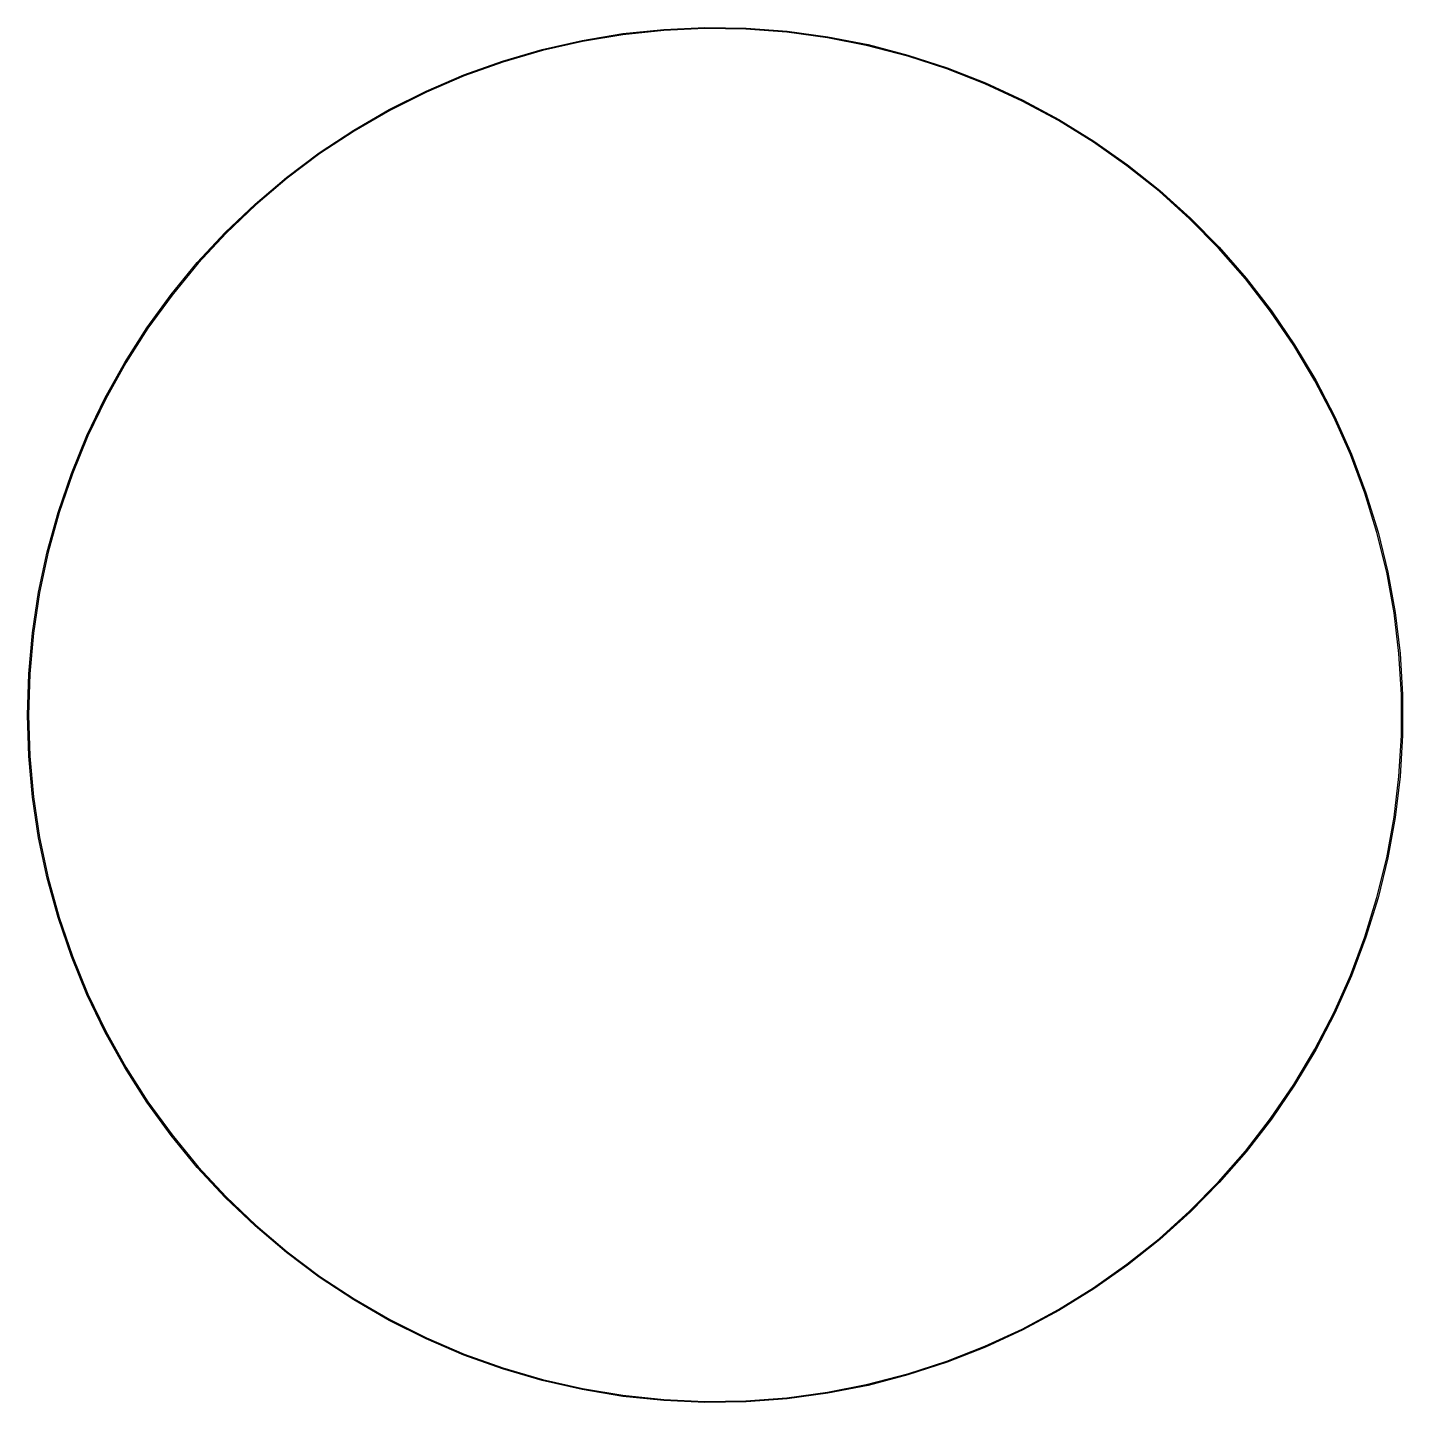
# Model space of a CAD drawing. Extents: x 55 to 145, y -145 to -55.
import ezdxf

# ---------------------------------------------------------------- set-up
doc = ezdxf.new("R2010")
doc.units = 0
doc.layers.add('BLACK', color=7, linetype='CONTINUOUS')

msp = doc.modelspace()

# ---------------------------------------------------------------- linework, layer by layer
at = {"layer": 'BLACK', "linetype": 'CONTINUOUS'}
for p, q in [((88.6673, -56.4039), (91.2948, -55.8042)), ((91.2948, -55.8042), (93.9535, -55.3627)), ((93.9629, -55.432), (91.3083, -55.8729)), ((93.9535, -55.3627), (96.6338, -55.081)), ((96.639, -55.1508), (93.9629, -55.432)), ((96.6338, -55.081), (99.3262, -54.96)), ((99.3272, -55.03), (96.639, -55.1508)), ((99.3262, -54.96), (102.021, -55.0004)), ((102.018, -55.0703), (99.3272, -55.03)), ((104.701, -55.2714), (102.018, -55.0703)), ((102.021, -55.0004), (104.708, -55.2018)), ((107.368, -55.6326), (104.701, -55.2714)), ((104.708, -55.2018), (107.379, -55.5635)), ((110.008, -56.1526), (107.368, -55.6326)), ((107.379, -55.5635), (110.023, -56.0844)), ((86.0803, -57.1597), (88.6673, -56.4039)), ((88.6849, -56.4716), (86.102, -57.2262)), ((91.3083, -55.8729), (88.6849, -56.4716)), ((112.612, -56.8296), (110.008, -56.1526)), ((110.023, -56.0844), (112.632, -56.7624)), ((83.5432, -58.0688), (86.0803, -57.1597)), ((86.102, -57.2262), (83.5688, -58.134)), ((115.171, -57.6611), (112.612, -56.8296)), ((112.632, -56.7624), (115.195, -57.5952)), ((115.195, -57.5952), (117.704, -58.5799)), ((81.065, -59.128), (83.5432, -58.0688)), ((83.5688, -58.134), (81.0944, -59.1915)), ((117.676, -58.6442), (115.171, -57.6611)), ((78.6546, -60.3336), (81.065, -59.128)), ((81.0944, -59.1915), (78.6878, -60.3952)), ((120.118, -59.7754), (117.676, -58.6442)), ((117.704, -58.5799), (120.149, -59.7128)), ((76.3206, -61.6811), (78.6546, -60.3336)), ((122.487, -61.0505), (120.118, -59.7754)), ((120.149, -59.7128), (122.522, -60.9899)), ((78.6878, -60.3952), (76.3574, -61.7407)), ((124.777, -62.4651), (122.487, -61.0505)), ((122.522, -60.9899), (124.815, -62.4066)), ((74.0713, -63.1658), (76.3206, -61.6811)), ((76.3574, -61.7407), (74.1116, -63.2231)), ((126.977, -64.014), (124.777, -62.4651)), ((124.815, -62.4066), (127.019, -63.958)), ((71.9149, -64.7824), (74.0713, -63.1658)), ((74.1116, -63.2231), (71.9585, -64.8371)), ((69.859, -66.525), (71.9149, -64.7824)), ((71.9585, -64.8371), (69.9059, -66.5771)), ((129.081, -65.6917), (126.977, -64.014)), ((127.019, -63.958), (129.126, -65.6383)), ((131.081, -67.4923), (129.081, -65.6917)), ((129.126, -65.6383), (131.129, -67.4417)), ((67.911, -68.3875), (69.859, -66.525)), ((69.9059, -66.5771), (67.9609, -68.4366)), ((132.969, -69.4092), (131.081, -67.4923)), ((131.129, -67.4417), (133.02, -69.3616)), ((66.0779, -70.3631), (67.911, -68.3875)), ((67.9609, -68.4366), (66.1306, -70.4092)), ((134.739, -71.4357), (132.969, -69.4092)), ((133.02, -69.3616), (134.794, -71.3912)), ((64.3662, -72.4449), (66.0779, -70.3631)), ((66.1306, -70.4092), (64.4216, -72.4877)), ((136.386, -73.5644), (134.739, -71.4357)), ((134.794, -71.3912), (136.442, -73.5232)), ((62.7821, -74.6252), (64.3662, -72.4449)), ((64.4216, -72.4877), (62.8399, -74.6647)), ((137.901, -75.7877), (136.386, -73.5644)), ((136.442, -73.5232), (137.96, -75.75)), ((61.3312, -76.8965), (62.7821, -74.6252)), ((62.8399, -74.6647), (61.3913, -76.9324)), ((139.282, -78.0977), (137.901, -75.7877)), ((137.96, -75.75), (139.343, -78.0636)), ((60.0187, -79.2504), (61.3312, -76.8965)), ((61.3913, -76.9324), (60.0808, -79.2826)), ((140.521, -80.4861), (139.282, -78.0977)), ((139.343, -78.0636), (140.584, -80.4557)), ((58.8493, -81.6785), (60.0187, -79.2504)), ((60.0808, -79.2826), (58.9133, -81.707)), ((141.616, -82.9443), (140.521, -80.4861)), ((140.584, -80.4557), (141.68, -82.9178)), ((57.8273, -84.1723), (58.8493, -81.6785)), ((58.9133, -81.707), (57.8928, -84.1969)), ((142.561, -85.4636), (141.616, -82.9443)), ((141.68, -82.9178), (142.627, -85.441)), ((56.9562, -86.7228), (57.8273, -84.1723)), ((57.8928, -84.1969), (57.0231, -86.7434)), ((143.354, -88.035), (142.561, -85.4636)), ((142.627, -85.441), (143.422, -88.0164)), ((56.2392, -89.3207), (56.9562, -86.7228)), ((57.0231, -86.7434), (56.3072, -89.3373)), ((143.992, -90.6492), (143.354, -88.035)), ((143.422, -88.0164), (144.061, -90.6346)), ((55.6789, -91.9569), (56.2392, -89.3207)), ((56.3072, -89.3373), (55.7478, -91.9694)), ((144.473, -93.2968), (143.992, -90.6492)), ((144.061, -90.6346), (144.542, -93.2864)), ((55.2772, -94.6219), (55.6789, -91.9569)), ((55.7478, -91.9694), (55.3467, -94.6302)), ((144.794, -95.9685), (144.473, -93.2968)), ((144.542, -93.2864), (144.864, -95.9622)), ((55.0356, -97.3061), (55.2772, -94.6219)), ((55.3467, -94.6302), (55.1055, -97.3103)), ((144.955, -98.6546), (144.794, -95.9685)), ((144.864, -95.9622), (145.025, -98.6525)), ((54.955, -100), (55.0356, -97.3061)), ((55.1055, -97.3103), (55.025, -100)), ((144.955, -101.345), (144.955, -98.6546)), ((145.025, -98.6525), (145.025, -101.348)), ((55.0356, -102.694), (54.955, -100)), ((55.025, -100), (55.1055, -102.69)), ((144.794, -104.032), (144.955, -101.345)), ((145.025, -101.348), (144.864, -104.038)), ((55.1055, -102.69), (55.3467, -105.37)), ((55.2772, -105.378), (55.0356, -102.694)), ((144.473, -106.703), (144.794, -104.032)), ((144.864, -104.038), (144.542, -106.714)), ((55.6789, -108.043), (55.2772, -105.378)), ((55.3467, -105.37), (55.7478, -108.031)), ((143.992, -109.351), (144.473, -106.703)), ((144.542, -106.714), (144.061, -109.365)), ((56.2392, -110.679), (55.6789, -108.043)), ((55.7478, -108.031), (56.3072, -110.663)), ((143.354, -111.965), (143.992, -109.351)), ((144.061, -109.365), (143.422, -111.984)), ((56.9562, -113.277), (56.2392, -110.679)), ((56.3072, -110.663), (57.0231, -113.257)), ((142.561, -114.536), (143.354, -111.965)), ((143.422, -111.984), (142.627, -114.559)), ((57.8273, -115.828), (56.9562, -113.277)), ((57.0231, -113.257), (57.8928, -115.803)), ((141.616, -117.056), (142.561, -114.536)), ((142.627, -114.559), (141.68, -117.082)), ((58.8493, -118.321), (57.8273, -115.828)), ((57.8928, -115.803), (58.9133, -118.293)), ((140.521, -119.514), (141.616, -117.056)), ((141.68, -117.082), (140.584, -119.544)), ((60.0187, -120.75), (58.8493, -118.321)), ((58.9133, -118.293), (60.0808, -120.717)), ((139.282, -121.902), (140.521, -119.514)), ((140.584, -119.544), (139.343, -121.936)), ((61.3312, -123.104), (60.0187, -120.75)), ((60.0808, -120.717), (61.3913, -123.068)), ((137.901, -124.212), (139.282, -121.902)), ((139.343, -121.936), (137.96, -124.25)), ((62.7821, -125.375), (61.3312, -123.104)), ((61.3913, -123.068), (62.8399, -125.335)), ((136.386, -126.436), (137.901, -124.212)), ((137.96, -124.25), (136.442, -126.477)), ((64.3662, -127.555), (62.7821, -125.375)), ((62.8399, -125.335), (64.4216, -127.512)), ((134.739, -128.564), (136.386, -126.436)), ((136.442, -126.477), (134.794, -128.609)), ((66.0779, -129.637), (64.3662, -127.555)), ((64.4216, -127.512), (66.1306, -129.591)), ((132.969, -130.591), (134.739, -128.564)), ((134.794, -128.609), (133.02, -130.638)), ((67.911, -131.612), (66.0779, -129.637)), ((66.1306, -129.591), (67.9609, -131.563)), ((131.081, -132.508), (132.969, -130.591)), ((133.02, -130.638), (131.129, -132.558)), ((69.859, -133.475), (67.911, -131.612)), ((67.9609, -131.563), (69.9059, -133.423)), ((129.081, -134.308), (131.081, -132.508)), ((131.129, -132.558), (129.126, -134.362)), ((71.9149, -135.218), (69.859, -133.475)), ((69.9059, -133.423), (71.9585, -135.163)), ((126.977, -135.986), (129.081, -134.308)), ((129.126, -134.362), (127.019, -136.042)), ((74.0713, -136.834), (71.9149, -135.218)), ((71.9585, -135.163), (74.1116, -136.777)), ((124.777, -137.535), (126.977, -135.986)), ((76.3206, -138.319), (74.0713, -136.834)), ((74.1116, -136.777), (76.3574, -138.259)), ((127.019, -136.042), (124.815, -137.593)), ((122.487, -138.949), (124.777, -137.535)), ((124.815, -137.593), (122.522, -139.01)), ((78.6546, -139.666), (76.3206, -138.319)), ((76.3574, -138.259), (78.6878, -139.605)), ((78.6878, -139.605), (81.0944, -140.808)), ((120.118, -140.225), (122.487, -138.949)), ((122.522, -139.01), (120.149, -140.287)), ((81.065, -140.872), (78.6546, -139.666)), ((117.676, -141.356), (120.118, -140.225)), ((120.149, -140.287), (117.704, -141.42)), ((83.5432, -141.931), (81.065, -140.872)), ((81.0944, -140.808), (83.5688, -141.866)), ((115.171, -142.339), (117.676, -141.356)), ((117.704, -141.42), (115.195, -142.405)), ((86.0803, -142.84), (83.5432, -141.931)), ((83.5688, -141.866), (86.102, -142.774)), ((88.6673, -143.596), (86.0803, -142.84)), ((86.102, -142.774), (88.6849, -143.528)), ((110.008, -143.847), (112.612, -143.17)), ((112.612, -143.17), (115.171, -142.339)), ((115.195, -142.405), (112.632, -143.238)), ((91.2948, -144.196), (88.6673, -143.596)), ((88.6849, -143.528), (91.3083, -144.127)), ((91.3083, -144.127), (93.9629, -144.568)), ((107.368, -144.367), (110.008, -143.847)), ((110.023, -143.916), (107.379, -144.436)), ((112.632, -143.238), (110.023, -143.916)), ((93.9535, -144.637), (91.2948, -144.196)), ((96.6338, -144.919), (93.9535, -144.637)), ((93.9629, -144.568), (96.639, -144.849)), ((99.3262, -145.04), (96.6338, -144.919)), ((96.639, -144.849), (99.3272, -144.97)), ((102.021, -145), (99.3262, -145.04)), ((99.3272, -144.97), (102.018, -144.93)), ((102.018, -144.93), (104.701, -144.729)), ((104.708, -144.798), (102.021, -145)), ((104.701, -144.729), (107.368, -144.367)), ((107.379, -144.436), (104.708, -144.798))]:
    msp.add_line(p, q, dxfattribs=at)

doc.saveas('drawing.dxf')
